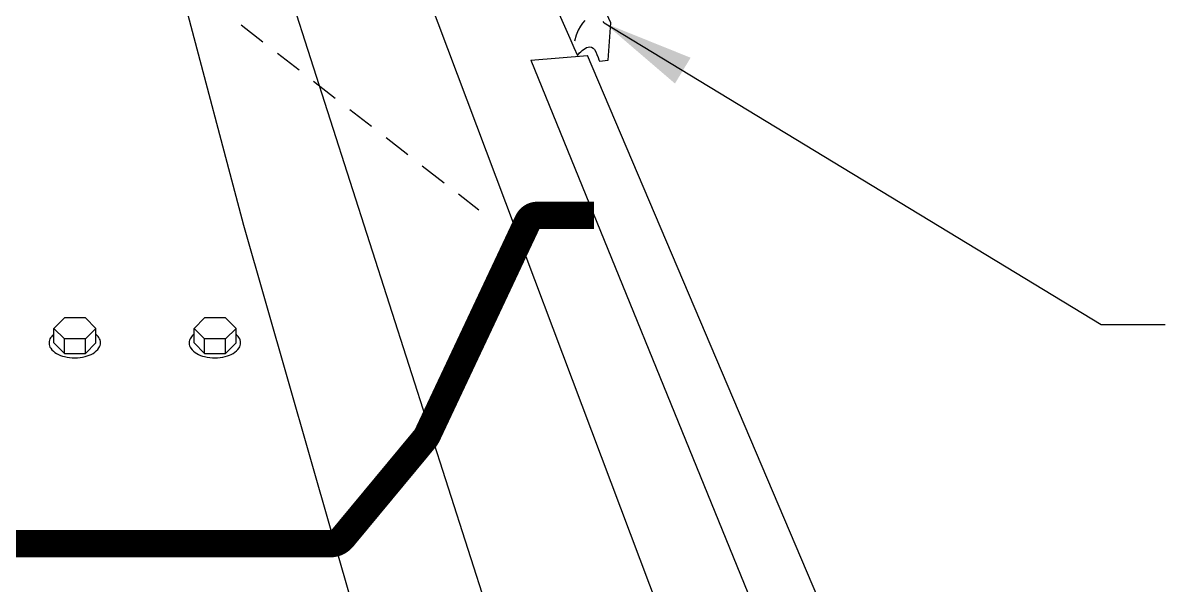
# Model space of a CAD drawing. Header units: inches. Extents: x 2.8 to 49, y 4.7 to 45.8.
# Drawn here: x 15.86 to 22.08, y 11.39 to 14.46 of the extents above; entities that cross this region are included whole.
import ezdxf

# ---------------------------------------------------------------- set-up
doc = ezdxf.new("R2010")
doc.units = ezdxf.units.IN
doc.header["$MEASUREMENT"] = 0
doc.linetypes.add('DASHED', pattern=[0.75, 0.5, -0.25])
doc.linetypes.add('NS Centerline', pattern=[0.7, 0.4, -0.1, 0.1, -0.1])
for name, color, linetype in [('DIM', 7, 'Continuous'), ('FASTENER', 9, 'Continuous'), ('NS Center Lines', 4, 'NS Centerline'), ('NS Filler Plugs & Closures', 6, 'Continuous'), ('NS Panels', 152, 'Continuous'), ('PANEL-S', 11, 'Continuous')]:
    doc.layers.add(name, color=color, linetype=linetype)
doc.styles.add('TEXT1', font='ROMANS.shx', dxfattribs={"width": 0.75, "height": 0.375})
doc.dimstyles.new('DETAIL$7', dxfattribs={"dimscale": 4, "dimtxt": 0.09375, "dimasz": 0.125, "dimexe": 0.0625, "dimexo": 0.125, "dimgap": 0.0625, "dimtad": 1, "dimdec": 4, "dimzin": 3, "dimdsep": 46, "dimlunit": 4, "dimtxsty": 'TEXT1', "dimblk": 'ARCHTICK', "dimcen": 0.0625, "dimclrd": 7, "dimclre": 7, "dimclrt": 2, "dimadec": 0, "dimazin": 0, "dimtfac": 0.59375, "dimtdec": 4, "dimtmove": 0, "dimatfit": 3, "dimfxl": 0, "dimfrac": 2, "dimtolj": 1, "dimtzin": 3, "dimarcsym": 0})

# ---------------------------------------------------------------- blocks, each defined once
blk = doc.blocks.new('_ArchTick')
at = {"color": 0, "linetype": 'ByBlock', "const_width": 0.15}
blk.add_lwpolyline([(-0.5, -0.5), (0.5, 0.5)], dxfattribs=at)

msp = doc.modelspace()

# ---------------------------------------------------------------- linework, layer by layer
at = {"layer": 'FASTENER'}
for p, q in [((16.08558, 12.84949), (16.02839, 12.79229)), ((16.19994, 12.84949), (16.08558, 12.84949)), ((16.25713, 12.79229), (16.19994, 12.84949)), ((16.84883, 12.84949), (16.79165, 12.79229)), ((16.9632, 12.84949), (16.84883, 12.84949)), ((17.02038, 12.79229), (16.9632, 12.84949)), ((16.08558, 12.73508), (16.02839, 12.79229)), ((16.02839, 12.71274), (16.02839, 12.79229)), ((16.25713, 12.79229), (16.19994, 12.73508)), ((16.25713, 12.71274), (16.25713, 12.79229)), ((16.84883, 12.73508), (16.79165, 12.79229)), ((16.79165, 12.71274), (16.79165, 12.79229)), ((17.02038, 12.79229), (16.9632, 12.73508)), ((17.02038, 12.71274), (17.02038, 12.79229)), ((16.02839, 12.71274), (16.08558, 12.65553)), ((16.08558, 12.65553), (16.08558, 12.73508)), ((16.19994, 12.73508), (16.08558, 12.73508)), ((16.19994, 12.65553), (16.19994, 12.73508)), ((16.19994, 12.65553), (16.25713, 12.71274)), ((16.79165, 12.71274), (16.84883, 12.65553)), ((16.84883, 12.65553), (16.84883, 12.73508)), ((16.9632, 12.73508), (16.84883, 12.73508)), ((16.9632, 12.65553), (16.9632, 12.73508)), ((16.9632, 12.65553), (17.02038, 12.71274)), ((16.08558, 12.65553), (16.19994, 12.65553)), ((16.84883, 12.65553), (16.9632, 12.65553))]:
    msp.add_line(p, q, dxfattribs=at)
for points in [[(16.02839, 12.76065, 0.0646744), (16.01049, 12.74121, 0.156276), (16.0015, 12.71268, 0.156276)], [(16.0015, 12.71268, 0.156276), (16.01077, 12.68423, 0.1066648), (16.04292, 12.65527, 0.0725878), (16.08594, 12.63829, 0.0590217), (16.14236, 12.63189, 0.0590217), (16.19871, 12.63885, 0.0725878), (16.24156, 12.65625, 0.1066648), (16.27342, 12.68553, 0.156276), (16.28241, 12.71406, 0.156276), (16.27314, 12.74251, 0.0580111), (16.25713, 12.76002, 0.0725878)], [(16.79165, 12.76065, 0.0646744), (16.77374, 12.74121, 0.156276), (16.76476, 12.71268, 0.156276)], [(16.76476, 12.71268, 0.156276), (16.77402, 12.68423, 0.1066648), (16.80618, 12.65527, 0.0725878), (16.8492, 12.63829, 0.0590217), (16.90561, 12.63189, 0.0590217), (16.96196, 12.63885, 0.0725878), (17.00481, 12.65625, 0.1066648), (17.03668, 12.68553, 0.156276), (17.04566, 12.71406, 0.156276), (17.03639, 12.74251, 0.0580111), (17.02038, 12.76002, 0.0725878)]]:
    msp.add_lwpolyline(points, format="xyb", dxfattribs=at)
at = {"layer": 'NS Center Lines', "color": 8, "linetype": 'DASHED', "ltscale": 0.3}
msp.add_line((17.04823, 14.44453), (18.34382, 13.43741), dxfattribs=at)
at = {"layer": 'NS Filler Plugs & Closures', "color": 253}
for p, q in [((19.06247, 14.45465), (18.47034, 15.74518)), ((18.77404, 14.51883), (18.80956, 14.43807)), ((19.04728, 14.25221), (19.06247, 14.45465)), ((18.80956, 14.43807), (18.83893, 14.37128)), ((18.83893, 14.37128), (18.8612, 14.32073)), ((18.8612, 14.32073), (18.88016, 14.27769)), ((18.91367, 14.31067), (18.92202, 14.31611)), ((18.92202, 14.31611), (18.93067, 14.32047)), ((18.93067, 14.32047), (18.93955, 14.32326)), ((18.93955, 14.32326), (18.94841, 14.32406)), ((18.94841, 14.32406), (18.95712, 14.32239)), ((18.95712, 14.32239), (18.96545, 14.31786)), ((18.96545, 14.31786), (18.97326, 14.30999)), ((18.88016, 14.27769), (18.88745, 14.28624)), ((18.88745, 14.28624), (18.89259, 14.29184)), ((18.89259, 14.29184), (18.89876, 14.2981)), ((18.89876, 14.2981), (18.90586, 14.3045)), ((18.90586, 14.3045), (18.91367, 14.31067)), ((18.97326, 14.30999), (18.98033, 14.2984)), ((18.98033, 14.2984), (18.98655, 14.28258)), ((18.98655, 14.28258), (18.99255, 14.26636)), ((18.99255, 14.26636), (18.99735, 14.25347)), ((18.99735, 14.25347), (19.00008, 14.24628)), ((19.00008, 14.24628), (19.04728, 14.25221))]:
    msp.add_line(p, q, dxfattribs=at)
at = {"layer": 'NS Filler Plugs & Closures', "color": 0}
for p, q in [((18.9089, 14.45433), (18.89679, 14.43687)), ((18.9214, 14.46758), (18.9089, 14.45433)), ((19.02704, 14.45465), (19.02058, 14.46218)), ((18.87418, 14.38804), (18.86403, 14.35588)), ((18.88513, 14.41494), (18.87418, 14.38804)), ((18.89679, 14.43687), (18.88513, 14.41494))]:
    msp.add_line(p, q, dxfattribs=at)
at = {"layer": 'NS Panels'}
msp.add_line((18.62723, 14.25221), (18.93594, 14.27752), dxfattribs=at)
at = {"layer": 'PANEL-S'}
for p, q in [((20.00869, 9.4481), (16.63829, 18.38697)), ((19.45629, 7.93851), (16.34982, 17.61772)), ((17.06341, 13.35137), (16.73104, 14.60715)), ((18.62723, 14.25221), (20.26219, 10.23989)), ((20.62501, 10.30726), (18.93594, 14.27752)), ((18.82967, 7.19733), (17.06341, 13.35137))]:
    msp.add_line(p, q, dxfattribs=at)
at = {"layer": 'PANEL-S', "const_width": 0.14938}
msp.add_lwpolyline([(18.97162, 13.40704), (18.66266, 13.40704), (18.65793, 13.4069), (18.65339, 13.40636), (18.64897, 13.40553), (18.64468, 13.40429), (18.64054, 13.40279), (18.63657, 13.40094), (18.63275, 13.39879), (18.62912, 13.3963), (18.62563, 13.39357), (18.62235, 13.3905), (18.61924, 13.38718), (18.61637, 13.38357), (18.61368, 13.3797), (18.61123, 13.37558), (18.60896, 13.37121), (18.06547, 12.21773), (18.06547, 12.21773), (18.06451, 12.21588), (18.06356, 12.21396), (18.0626, 12.21211), (18.06164, 12.21022), (18.06069, 12.20842), (18.05973, 12.20663), (18.05877, 12.20489), (18.05788, 12.20318), (18.05692, 12.20159), (18.05596, 12.20001), (18.05501, 12.19854), (18.05405, 12.1971), (18.05309, 12.19581), (18.05214, 12.19457), (18.05118, 12.19344), (17.60493, 11.65597), (17.60104, 11.65142), (17.5971, 11.6472), (17.59303, 11.64331), (17.58887, 11.63977), (17.5846, 11.63656), (17.58026, 11.63367), (17.57584, 11.63108), (17.57139, 11.62877), (17.56683, 11.62682), (17.56225, 11.6251), (17.5576, 11.62371), (17.55294, 11.62253), (17.54822, 11.62167), (17.54352, 11.62104), (17.53879, 11.62068), (15.13014, 11.62054)], dxfattribs=at)

# ---------------------------------------------------------------- leaders
at = {"layer": 'DIM'}
msp.add_leader([(19.02704, 14.45465), (21.73384, 12.81257), (22.08258, 12.81257)], dimstyle='DETAIL$7', dxfattribs=at)

doc.saveas('drawing.dxf')
